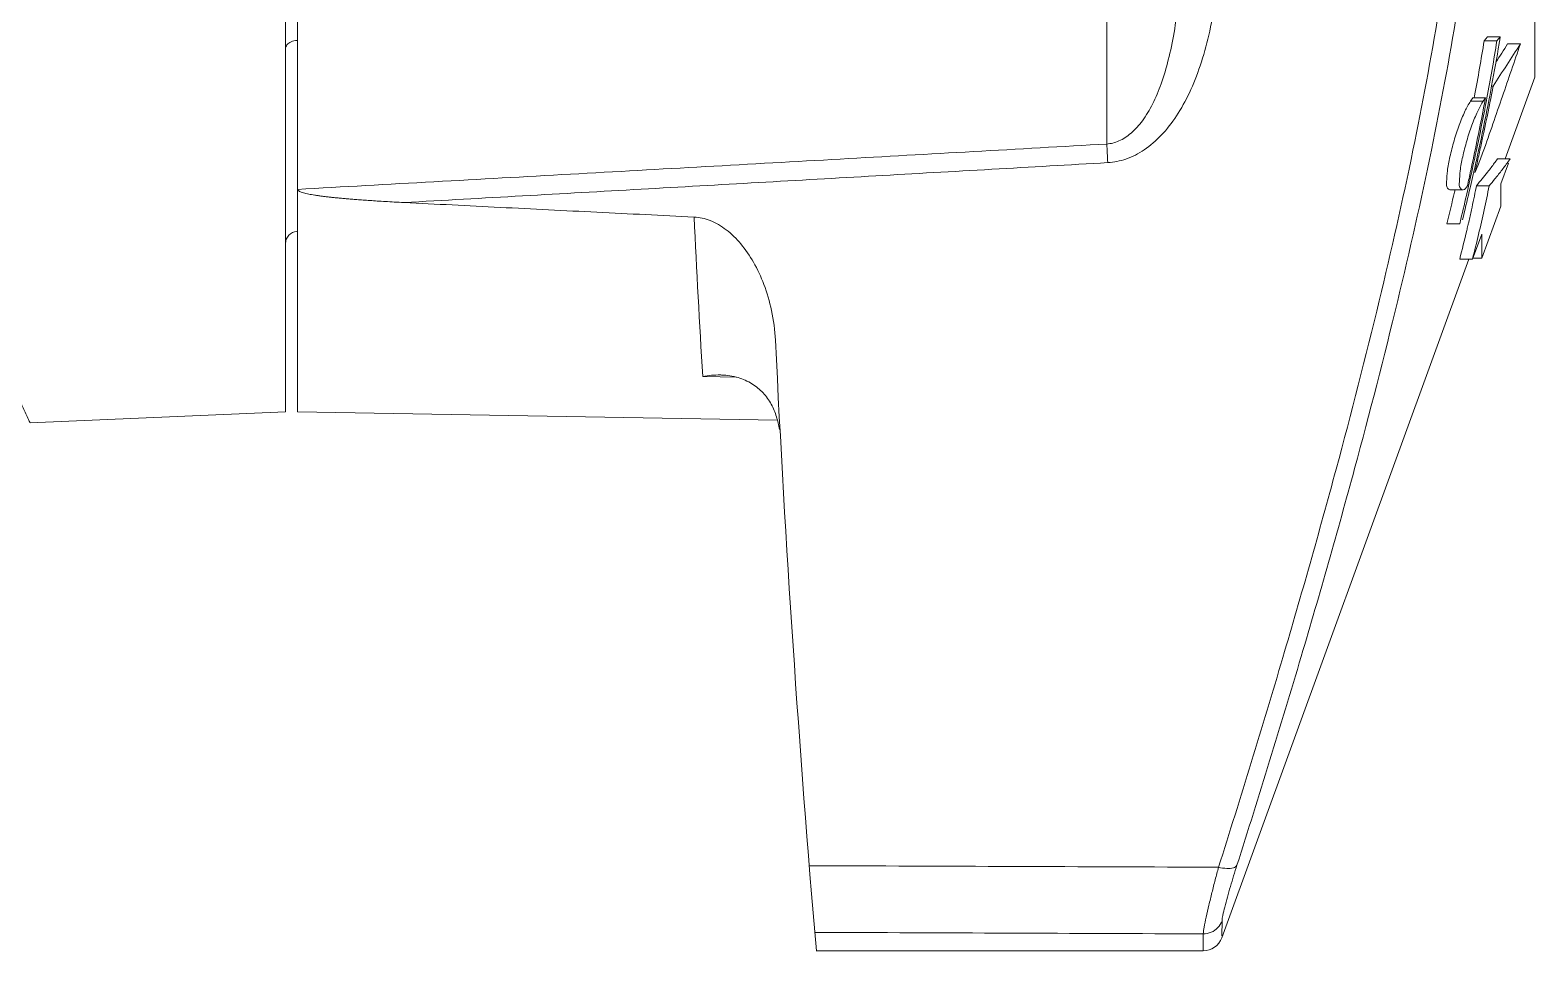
# Model space of a CAD drawing. Header units: metres. Extents: x 1628 to 1845, y 824 to 931.
# Drawn here: x 1708.6872 to 1708.7626, y 879.8552 to 879.9013 of the extents above; entities that cross this region are included whole.
import ezdxf

# ---------------------------------------------------------------- set-up
doc = ezdxf.new("R2010")
doc.units = ezdxf.units.M
doc.header["$LTSCALE"] = 0.15
doc.layers.add('hidrosanitário', color=26, linetype='Continuous', lineweight=0)

msp = doc.modelspace()

# ---------------------------------------------------------------- linework, layer by layer
at = {"layer": 'hidrosanitário', "linetype": 'Continuous'}
for p, q in [((1708.699984576416, 879.9681504726562), (1708.699984576416, 879.882150472663)), ((1708.700584576417, 879.9681498555864), (1708.700584576417, 879.8821511935731)), ((1708.74113276437, 879.8955607250324), (1708.741134605821, 879.9560749294873)), ((1708.762584576429, 879.8989004726626), (1708.762584576429, 879.925150472662)), ((1708.760041454754, 879.9007267236831), (1708.760207983704, 879.9009275617212)), ((1708.760207983704, 879.9009275617212), (1708.760846490367, 879.9009275617212)), ((1708.760679961418, 879.9007267236831), (1708.760846490367, 879.9009275617212)), ((1708.760041454754, 879.9007267236831), (1708.760679961418, 879.9007267236831)), ((1708.760810233737, 879.9007046223943), (1708.760792898227, 879.900599195622)), ((1708.76121968805, 879.9005759113337), (1708.761858194714, 879.9005759113337)), ((1708.761098875708, 879.89481854348), (1708.762584576429, 879.8989004726626)), ((1708.759360173873, 879.8977090446), (1708.759471668151, 879.8978790772593)), ((1708.759471668151, 879.8978790772593), (1708.760110174815, 879.8978790772593)), ((1708.759564115815, 879.8979785745577), (1708.759542944457, 879.8978660835995)), ((1708.759998680537, 879.8977090446), (1708.760110174815, 879.8978790772593)), ((1708.760110174815, 879.8978790772593), (1708.76007566395, 879.8976944516418)), ((1708.760181451121, 879.8978660835995), (1708.760158769849, 879.8977462874765)), ((1708.760297987077, 879.8978416396257), (1708.760274217807, 879.8977190894137)), ((1708.760319170926, 879.8979514953038), (1708.760297987077, 879.8978416396257)), ((1708.760417733452, 879.8984709001796), (1708.760396345405, 879.8983569911796)), ((1708.760412627375, 879.8984578164494), (1708.760488654395, 879.8984578164494)), ((1708.759360173873, 879.8977090446), (1708.759998680537, 879.8977090446)), ((1708.76007566395, 879.8976944516418), (1708.760053648072, 879.8975775827151)), ((1708.760262032358, 879.8976565501943), (1708.76023805322, 879.897534038999)), ((1708.760274217807, 879.8977190894137), (1708.760262032358, 879.8976565501943)), ((1708.760352120663, 879.8977520623815), (1708.7603427817, 879.8977046825495)), ((1708.76070942952, 879.89481854348), (1708.761347936184, 879.89481854348)), ((1708.759416425192, 879.8941489514192), (1708.759394242023, 879.8940491588454)), ((1708.759424437429, 879.8941850848363), (1708.759416425192, 879.8941489514192)), ((1708.759524906476, 879.8941627798366), (1708.759493822051, 879.8940255327233)), ((1708.759519539121, 879.8941494133832), (1708.759584064033, 879.8941494133832)), ((1708.760875475081, 879.893564698143), (1708.761268549255, 879.8946078617327)), ((1708.759259330133, 879.8934498189645), (1708.759203255493, 879.8932043534777)), ((1708.759340768054, 879.8933591457441), (1708.759298527954, 879.893177849182)), ((1708.759356669685, 879.8934276804815), (1708.759340768054, 879.8933591457441)), ((1708.759655889473, 879.893473680272), (1708.759636365253, 879.8933748466251)), ((1708.759655889473, 879.893473680272), (1708.760294396136, 879.893473680272)), ((1708.760875475081, 879.893564698143), (1708.760875475081, 879.8924504726627)), ((1708.75831805605, 879.8932609990683), (1708.758956562714, 879.8932609990683)), ((1708.758565081142, 879.8932058021331), (1708.758553411558, 879.8931549731802)), ((1708.758577710611, 879.8932609108132), (1708.758565081142, 879.8932058021331)), ((1708.759203255493, 879.8932043534777), (1708.759191918221, 879.8931549731802)), ((1708.759929152472, 879.8898504726627), (1708.760875475081, 879.8924504726627)), ((1708.758179477425, 879.8915689055499), (1708.758817984088, 879.8915689055499)), ((1708.758871485152, 879.8917911040031), (1708.758817984088, 879.8915689055499)), ((1708.759456691369, 879.8897994456578), (1708.759929152472, 879.8910532909948)), ((1708.759929152472, 879.8910532909948), (1708.759929152472, 879.8898504726627)), ((1708.746901350702, 879.8558111641222), (1708.759272073497, 879.8897994456578)), ((1708.758818184705, 879.8897994456578), (1708.759456691369, 879.8897994456578)), ((1708.759456691369, 879.8898504726627), (1708.759929152472, 879.8898504726627)), ((1708.721771183335, 879.8838960138422), (1708.720889024174, 879.8839141303635)), ((1708.722576272472, 879.8838794823467), (1708.721771183335, 879.8838960138422)), ((1708.687191408728, 879.8815919108989), (1708.699984576416, 879.8821504726628)), ((1708.724633132125, 879.8817307035619), (1708.700584576417, 879.8821504726628)), ((1708.746909238433, 879.8566535657548), (1708.746901350537, 879.8559026114352)), ((1708.745960674057, 879.8551504726637), (1708.745969545732, 879.8560040780977)), ((1708.745961659799, 879.8551504726637), (1708.726575724844, 879.8551504726637))]:
    msp.add_line(p, q, dxfattribs=at)
for centre, radius, start, end in [((1708.667569630837, 879.9159827625534), 0.09448402823756574, 350.6943711824185, 350.8313393404632), ((1708.660396336408, 879.9166190224822), 0.1009044833832139, 349.3543992213785, 350.9382735129491), ((1708.660767254234, 879.9166642848205), 0.1011758612880075, 349.2923801008023, 350.9368279787371), ((1708.66172343409, 879.9169654281776), 0.1004122118468256, 349.3863193475433, 350.6194839762024), ((1708.529017497458, 880.0496307078237), 0.2764635898736625, 326.8516066001963, 327.3743419231473), ((1708.543763450454, 880.0397463706616), 0.2581775203182949, 327.1397443389673, 327.3810434304245), ((1708.129986493036, 880.1156986566774), 0.667487560007016, 340.9603091771257, 341.1986940193071), ((1707.979954831108, 880.1674698349265), 0.826200364937463, 340.7578170963937, 340.9606466651566), ((1708.654589793932, 879.918284133547), 0.107666695557854, 349.1144385886202, 349.3341003166021), ((1708.654069882779, 879.9186792894787), 0.1083229565632385, 348.8608223346919, 349.2410422622918), ((1708.639812888915, 879.920404669892), 0.1223887553801059, 347.642815084023, 349.0491154358055), ((1708.645886946869, 879.9194757437502), 0.1163194686684494, 347.9829270794696, 349.2334144243466), ((1708.644393789432, 879.9203008039079), 0.1180602347570082, 347.7425450232395, 348.8814155900473), ((1708.646314352532, 879.9202197222261), 0.1162299860810515, 347.7750542571192, 348.8305599139767), ((1708.762626585025, 879.8959866234694), 0.0031420720149257, 146.7577552264394, 149.0796906772512), ((1708.651129887305, 879.9181587789591), 0.1108511222003787, 349.0776120155412, 349.3000822849594), ((1708.636197722637, 879.922383461835), 0.1265753847564069, 347.4509679443941, 347.7875139870919), ((1709.120595756528, 879.9164093792277), 0.3800345367410133, 183.144809362635, 183.2855159909492), ((1708.631901477833, 879.9229997405049), 0.130840780461506, 347.2676279436384, 347.6069822775725), ((1708.636125277879, 879.9215247213116), 0.1262938233356136, 347.7431148902395, 347.9957817264237), ((1708.630996242241, 879.9235413228263), 0.1319041782750809, 347.124825961322, 347.4509469067422), ((1708.635586430773, 879.922187944337), 0.1270674679983952, 347.6078972007356, 347.7541444119827), ((1708.629041755214, 879.9227421842012), 0.1334105824262453, 347.3223406325367, 347.6521437105425), ((1708.632473052071, 879.9223179154509), 0.1300311900869252, 347.5049961561178, 347.7432188357815), ((1708.744483931052, 879.9065047053929), 0.01999989844752707, 319.3410878415365, 321.8768954724155), ((1708.627681164387, 879.9233830243985), 0.1349400254952091, 347.1836948613247, 347.4445435385051), ((1708.626108424207, 879.9243106142479), 0.1367803001635656, 346.9509594438088, 347.207898909955), ((1708.700094795496, 879.9051967520362), 0.06070383822336455, 347.6932105817631, 348.7700411205839), ((1708.743909806336, 879.9075187788363), 0.02158053698368969, 319.3963580503556, 320.5622240035419), ((1708.616395055986, 879.9258333670817), 0.1458659503709507, 346.4140496388112, 347.0541366116284), ((1708.617949116949, 879.9256195649722), 0.144925769351973, 346.5015401174741, 347.0554237812209), ((1708.616104191133, 879.9266509600833), 0.1470546403275226, 346.2787170234866, 346.8427948887988), ((1709.409516809456, 879.9251777983949), 0.6898629695420869, 182.7645790072307, 183.4291535819647), ((1708.696861968631, 879.905897186576), 0.06401167088188632, 347.1377704539457, 347.697440619892), ((1708.700584576417, 879.8905760976173), 0.0005999999999858119, 92.49999659763094, 179.9999234305633), ((1708.69152756258, 879.9071384882049), 0.06948863374975682, 345.5506867111459, 346.765742337623), ((1708.694413535653, 879.9064569661076), 0.06652328298302694, 346.7680919908429, 346.9831083480886), ((1708.6952852649, 879.906255278116), 0.06562852608844809, 346.9832467593076, 347.1394114827988), ((1709.541751243255, 879.925150472662), 0.8181666666472529, 182.7616463330159, 184.908062889005), ((1708.745960670924, 879.8561504550413), 0.001000000037776353, 269.9999934471413, 340.0000000038349)]:
    msp.add_arc(centre, radius, start, end, dxfattribs=at)
for points, knots in [([(1708.746734309566, 879.8593405831479), (1708.747842261226, 879.862832191442), (1708.749879390482, 879.8694587815534), (1708.752569276512, 879.8789167950703), (1708.754751086627, 879.887386256611), (1708.756472350972, 879.8950126166272), (1708.757784144416, 879.9020052371199), (1708.758723091582, 879.9086037256121), (1708.759295909627, 879.9150058577164), (1708.759424816149, 879.9192353800564), (1708.759424890796, 879.9213383923551)], [0, 0, 0, 0, 5.494769518461066, 10.39816285598832, 14.74839636600718, 18.61209763798428, 22.12332760927909, 25.41749188113808, 28.60565139528484, 31.7601698450988, 31.7601698450988, 31.7601698450988, 31.7601698450988]), ([(1708.747656548864, 879.8594374451867), (1708.748764838488, 879.8629149935035), (1708.750802885995, 879.8695173043333), (1708.753493259042, 879.8789452232621), (1708.755675420285, 879.8873965482063), (1708.757396793495, 879.8950168696759), (1708.758708429314, 879.9020155161382), (1708.759646918859, 879.9086315141261), (1708.760218608127, 879.9150568822519), (1708.760347091157, 879.9193035639745), (1708.760347133134, 879.9214143255757)], [0, 0, 0, 0, 5.474824967060299, 10.36374738620441, 14.70515263688287, 18.56590213305444, 22.08006531382257, 25.38303947215508, 28.58532400579426, 31.751466408511, 31.751466408511, 31.751466408511, 31.751466408511]), ([(1708.741132764349, 879.8955606201401), (1708.741340495571, 879.8955751927948), (1708.741786083563, 879.8956918016851), (1708.742402829272, 879.8961057164387), (1708.742968843209, 879.8967469690364), (1708.743467268395, 879.8975887911714), (1708.743894381342, 879.8986141252873), (1708.744248602503, 879.8998141770397), (1708.74452987254, 879.9011865108317), (1708.744739080358, 879.9027318870532), (1708.744878565273, 879.904458172343), (1708.74492501901, 879.9056713755962), (1708.744939860299, 879.9063097246116)], [0, 0, 0, 0, 0.3123626120143624, 0.6748347220748789, 1.098421373120796, 1.585115151705181, 2.136080768525476, 2.760481458271967, 3.459158545727576, 4.235397598312612, 5.098282580008794, 6.056064857300564, 6.056064857300564, 6.056064857300564, 6.056064857300564]), ([(1708.741185856625, 879.8946289936188), (1708.741493781655, 879.8946472558927), (1708.742140508942, 879.894778003384), (1708.74306201284, 879.8952536433552), (1708.743917455379, 879.895999239336), (1708.744672149612, 879.8969751364128), (1708.74531757609, 879.898152062652), (1708.745852051199, 879.8995121692432), (1708.746276099722, 879.9010455355898), (1708.746591439012, 879.9027451810667), (1708.746801847679, 879.9046116621572), (1708.746872880787, 879.9059136629756), (1708.746895362896, 879.9065923395223)], [0, 0, 0, 0, 0.4626991500060634, 0.9751447047668209, 1.538343479702762, 2.151347285541235, 2.816381088885842, 3.545233309334137, 4.338564855631564, 5.19920991969926, 6.135567314093371, 7.154140544276679, 7.154140544276679, 7.154140544276679, 7.154140544276679]), ([(1708.699984576416, 879.9003139571199), (1708.699984576416, 879.9003884271423), (1708.700050280728, 879.900551383478), (1708.700273543836, 879.9007027419033), (1708.700459865173, 879.9007414665424), (1708.700558404784, 879.900744557125)], [0, 0, 0, 0, 0.1117050333324849, 0.2423159711666031, 0.3901980687868942, 0.3901980687868942, 0.3901980687868942, 0.3901980687868942]), ([(1708.759360173873, 879.8977090446), (1708.759253758918, 879.8975468526138), (1708.759046504323, 879.8971505389894), (1708.758774640879, 879.8964858341247), (1708.758523658589, 879.8957215734221), (1708.758330563899, 879.8949594941199), (1708.758190763368, 879.8942613946678), (1708.758171877276, 879.8937548601779), (1708.758140668868, 879.8933796813457), (1708.758274762613, 879.8932835923621), (1708.758314453638, 879.893272304418)], [0, 0, 0, 0, 0.2909782839498308, 0.6682234600733316, 1.077054803127159, 1.494854098952558, 1.852577088252311, 2.127090076248272, 2.290020434857318, 2.35191784245438, 2.35191784245438, 2.35191784245438, 2.35191784245438]), ([(1708.759719083853, 879.8971986534353), (1708.75961169902, 879.8969712350321), (1708.759413102886, 879.8964854978075), (1708.75916209448, 879.8957223767601), (1708.758969387497, 879.894956762891), (1708.758865229432, 879.8944488828455), (1708.758840331832, 879.8942117040723)], [0, 0, 0, 0, 0.3772451761619655, 0.7860765192157566, 1.203875815016377, 1.561598804333683, 1.561598804333683, 1.561598804333683, 1.561598804333683]), ([(1708.700584576416, 879.8932905078017), (1708.705144581407, 879.8935428582723), (1708.714210010503, 879.8940463642574), (1708.727726084298, 879.8948029277709), (1708.736682080327, 879.8953084075405), (1708.74113276437, 879.8955607250324)], [0, 0, 0, 0, 6.850473275317511, 13.61910106185198, 20.30584677693229, 20.30584677693229, 20.30584677693229, 20.30584677693229]), ([(1708.759584064033, 879.8941494133832), (1708.759633527843, 879.8942559642015), (1708.759731178864, 879.8944788420507), (1708.759868963667, 879.8948246429042), (1708.759956202316, 879.8950639978005), (1708.759998680537, 879.8951857254611)], [0, 0, 0, 0, 0.1762084762024936, 0.3648921493960583, 0.55828178409931, 0.55828178409931, 0.55828178409931, 0.55828178409931]), ([(1708.760217573928, 879.8941577049526), (1708.760275289792, 879.8942313454878), (1708.760442996825, 879.8944488138758), (1708.760605290508, 879.8946704370841), (1708.76070942952, 879.89481854348)], [0, 0, 0, 0, 0.1403446153200444, 0.4119251492184132, 0.4119251492184132, 0.4119251492184132, 0.4119251492184132]), ([(1708.760576776987, 879.8938099617484), (1708.760610335903, 879.8938507795225), (1708.760763443258, 879.8940384913925), (1708.761024877151, 879.8943714861451), (1708.761243797172, 879.8946704370841), (1708.761347936184, 879.89481854348)], [0, 0, 0, 0, 0.0792632064976179, 0.3633502473313425, 0.6349307812887339, 0.6349307812887339, 0.6349307812887339, 0.6349307812887339]), ([(1708.705928729535, 879.8926299742933), (1708.709887616049, 879.8928519197863), (1708.717763960987, 879.8932950582138), (1708.72951634508, 879.893961269105), (1708.737309781812, 879.8944065803497), (1708.741185856625, 879.8946289936188)], [0, 0, 0, 0, 5.947654580137895, 11.83320110113201, 17.65687718468303, 17.65687718468303, 17.65687718468303, 17.65687718468303]), ([(1708.758840331832, 879.8942117040723), (1708.758821225666, 879.8940296954914), (1708.75881025587, 879.8937559436407), (1708.758779185449, 879.8933795974439), (1708.758913269277, 879.8932835923621), (1708.758952960301, 879.893272304418)], [0, 0, 0, 0, 0.2745129879888224, 0.4374433465978805, 0.4993407541949462, 0.4993407541949462, 0.4993407541949462, 0.4993407541949462]), ([(1708.758952960301, 879.893272304418), (1708.758963750542, 879.8932692357236), (1708.759074063226, 879.8932526354914), (1708.759142023629, 879.893385765971), (1708.759199813242, 879.8934631227161)], [0, 0, 0, 0, 0.01682717700073958, 0.1616661812537673, 0.1616661812537673, 0.1616661812537673, 0.1616661812537673]), ([(1708.760294396136, 879.893473680272), (1708.760214537709, 879.8930675898415), (1708.760045311037, 879.8922528935738), (1708.759765398272, 879.8910280732078), (1708.759562448593, 879.8902103674476), (1708.759456691369, 879.8897994456578)], [0, 0, 0, 0, 0.6208021533579162, 1.248023900847171, 1.884493022047077, 1.884493022047077, 1.884493022047077, 1.884493022047077]), ([(1708.682833811944, 879.892914686552), (1708.683169152845, 879.8917385160031), (1708.683825046996, 879.8896794982719), (1708.684822454565, 879.8870029198073), (1708.685632798638, 879.8850314148691), (1708.686247720828, 879.8836267084915), (1708.686682493054, 879.8826728599587), (1708.686962378084, 879.8820740042216), (1708.687114797908, 879.8817524682003), (1708.687177068023, 879.8816219302697), (1708.687191408728, 879.8815919108989)], [0, 0, 0, 0, 1.83456235352329, 3.239176868849864, 4.28360875385556, 5.031465788452087, 5.539160870105494, 5.85596497280803, 6.023005999718099, 6.072909321523045, 6.072909321523045, 6.072909321523045, 6.072909321523045]), ([(1708.705928729649, 879.8926299742878), (1708.705765477241, 879.8926382603485), (1708.705453221076, 879.8926546711392), (1708.705005232966, 879.8926799752068), (1708.704596876622, 879.8927047141109), (1708.704224982388, 879.8927288344829), (1708.70388632325, 879.8927523121198), (1708.703577640209, 879.892775154607), (1708.703295660924, 879.8927974044894), (1708.70303711114, 879.8928191433221), (1708.702798722209, 879.8928404967893), (1708.702577236123, 879.8928616414051), (1708.702369399851, 879.8928828146933), (1708.702171998617, 879.8929043258039), (1708.701982443642, 879.892926507372), (1708.701799605108, 879.8929496145432), (1708.701623911721, 879.892973769364), (1708.701456699896, 879.8929989956677), (1708.701299430236, 879.8930252980439), (1708.701152991302, 879.8930528134937), (1708.701017394135, 879.8930818743316), (1708.700893454798, 879.8931131292883), (1708.700783628516, 879.8931464560391), (1708.700690527756, 879.8931843687407), (1708.700618625982, 879.8932233793795), (1708.700584576415, 879.8932687214464), (1708.700584576416, 879.8932905077958)], [0, 0, 0, 0, 0.2451938356157666, 0.46902930109559, 0.673051548066988, 0.8588495695644411, 1.028040964451721, 1.182257734464975, 1.323138405656381, 1.452322821760881, 1.571449036306961, 1.682151582038158, 1.786060434369764, 1.884814740865439, 1.980003593943516, 2.072329593249466, 2.161249466888441, 2.246016487889051, 2.325976524868129, 2.400419065343478, 2.469496043677734, 2.533976857698351, 2.592038433709164, 2.641744292254392, 2.683792872399654, 2.716472396408598, 2.716472396408598, 2.716472396408598, 2.716472396408598]), ([(1708.705928729535, 879.8926299742933), (1708.70753464164, 879.8925484644227), (1708.710754749323, 879.8923858960169), (1708.715597400239, 879.8921439602171), (1708.718834158627, 879.8919839457875), (1708.720456678794, 879.8919041356024)], [0, 0, 0, 0, 2.411969004773077, 4.836312831886509, 7.273035642735483, 7.273035642735483, 7.273035642735483, 7.273035642735483]), ([(1708.720456678794, 879.8919041356024), (1708.720733683358, 879.8918905100126), (1708.721314599421, 879.8917562317914), (1708.722117856576, 879.8912769765549), (1708.722846810709, 879.8905533253923), (1708.723479041392, 879.8896219181869), (1708.72400020519, 879.8884996323849), (1708.724384908916, 879.8871864203137), (1708.724510523722, 879.8862331882091), (1708.724534784121, 879.885730253524)], [0, 0, 0, 0, 0.4160092139519772, 0.8754552327844217, 1.386173508689391, 1.944762088641271, 2.555689785164871, 3.234980459972098, 3.990259676461089, 3.990259676461089, 3.990259676461089, 3.990259676461089]), ([(1708.72177318492, 879.8839935204481), (1708.721794040783, 879.8839930863784), (1708.722093810282, 879.8839843709969), (1708.722648285436, 879.8839009258971), (1708.723365597836, 879.8835878306639), (1708.723933870994, 879.8831203655681), (1708.724342735539, 879.8825440333625), (1708.724602268298, 879.8819153915807), (1708.724698588092, 879.8814806572203), (1708.72473206431, 879.881266754005)], [0, 0, 0, 0, 0.03129057006000373, 0.4499129912770969, 0.8310672339352894, 1.191474504867174, 1.539712571246635, 1.880204157161299, 2.204964524284915, 2.204964524284915, 2.204964524284915, 2.204964524284915]), ([(1708.726229372523, 879.8594178850552), (1708.729644285641, 879.8594047287307), (1708.736479263595, 879.85937867773), (1708.743314243693, 879.8593531957573), (1708.746734309566, 879.8593405831479)], [0, 0, 0, 0, 5.122407691013971, 10.25254138344197, 10.25254138344197, 10.25254138344197, 10.25254138344197]), ([(1708.74673430864, 879.8593405804439), (1708.74686961605, 879.8593063684419), (1708.747119342747, 879.8592674568325), (1708.747440502592, 879.8592793595386), (1708.747621485671, 879.8593736021461), (1708.747656551891, 879.8594374441103)], [0, 0, 0, 0, 0.2093483985569579, 0.3747599752029114, 0.4840176133375941, 0.4840176133375941, 0.4840176133375941, 0.4840176133375941]), ([(1708.746909238433, 879.8566535657548), (1708.7469102484, 879.856746430021), (1708.746957828725, 879.8569797029544), (1708.747048926547, 879.8573760316007), (1708.747179751226, 879.8578581991368), (1708.747329598406, 879.8583793222048), (1708.747490119532, 879.8589097282212), (1708.747600844933, 879.8592626570684), (1708.747656548864, 879.8594374451867)], [0, 0, 0, 0, 0.139304637287996, 0.3540612240996231, 0.6116226694035058, 0.8879459227856124, 1.167611768788683, 1.442786407867301, 1.442786407867301, 1.442786407867301, 1.442786407867301]), ([(1708.7459695433, 879.8560040781057), (1708.745973060694, 879.8561154167722), (1708.746023187962, 879.8563941785081), (1708.746118067201, 879.8568696968308), (1708.746251679752, 879.8574473983484), (1708.746403948424, 879.8580719335326), (1708.746566354201, 879.8587076669568), (1708.746678130642, 879.8591309288485), (1708.746734309401, 879.8593405831483)], [0, 0, 0, 0, 0.167091320114044, 0.4226921061274739, 0.7284790513108381, 1.055984220963389, 1.387069640948128, 1.712645594370933, 1.712645594370933, 1.712645594370933, 1.712645594370933]), ([(1708.745969545816, 879.8560041917702), (1708.746104275229, 879.8560041509742), (1708.746376410758, 879.8560592621455), (1708.746716274377, 879.8562935749422), (1708.746863026748, 879.8565282508938), (1708.746909234676, 879.856653567106)], [0, 0, 0, 0, 0.2020941288304155, 0.403444020591014, 0.6037899280261567, 0.6037899280261567, 0.6037899280261567, 0.6037899280261567]), ([(1708.726505523807, 879.8560772387858), (1708.729747209523, 879.8560647837497), (1708.736235215855, 879.8560401348062), (1708.742723224145, 879.8560160066669), (1708.745969545732, 879.8560040780977)], [0, 0, 0, 0, 4.862564463395326, 9.732079716927984, 9.732079716927984, 9.732079716927984, 9.732079716927984])]:
    msp.add_open_spline(points, degree=3, knots=knots, dxfattribs=at)
for points in [[(1708.759931055425, 879.8976011626377), (1708.759853076037, 879.8974711119887), (1708.759783830511, 879.8973357731874), (1708.759719083853, 879.8971986534353)], [(1708.720889024174, 879.8839141303623), (1708.721179424638, 879.8839709450177), (1708.721477343033, 879.8839996777575), (1708.72177318492, 879.8839935204481)]]:
    msp.add_open_spline(points, degree=3, dxfattribs=at)

doc.saveas('drawing.dxf')
